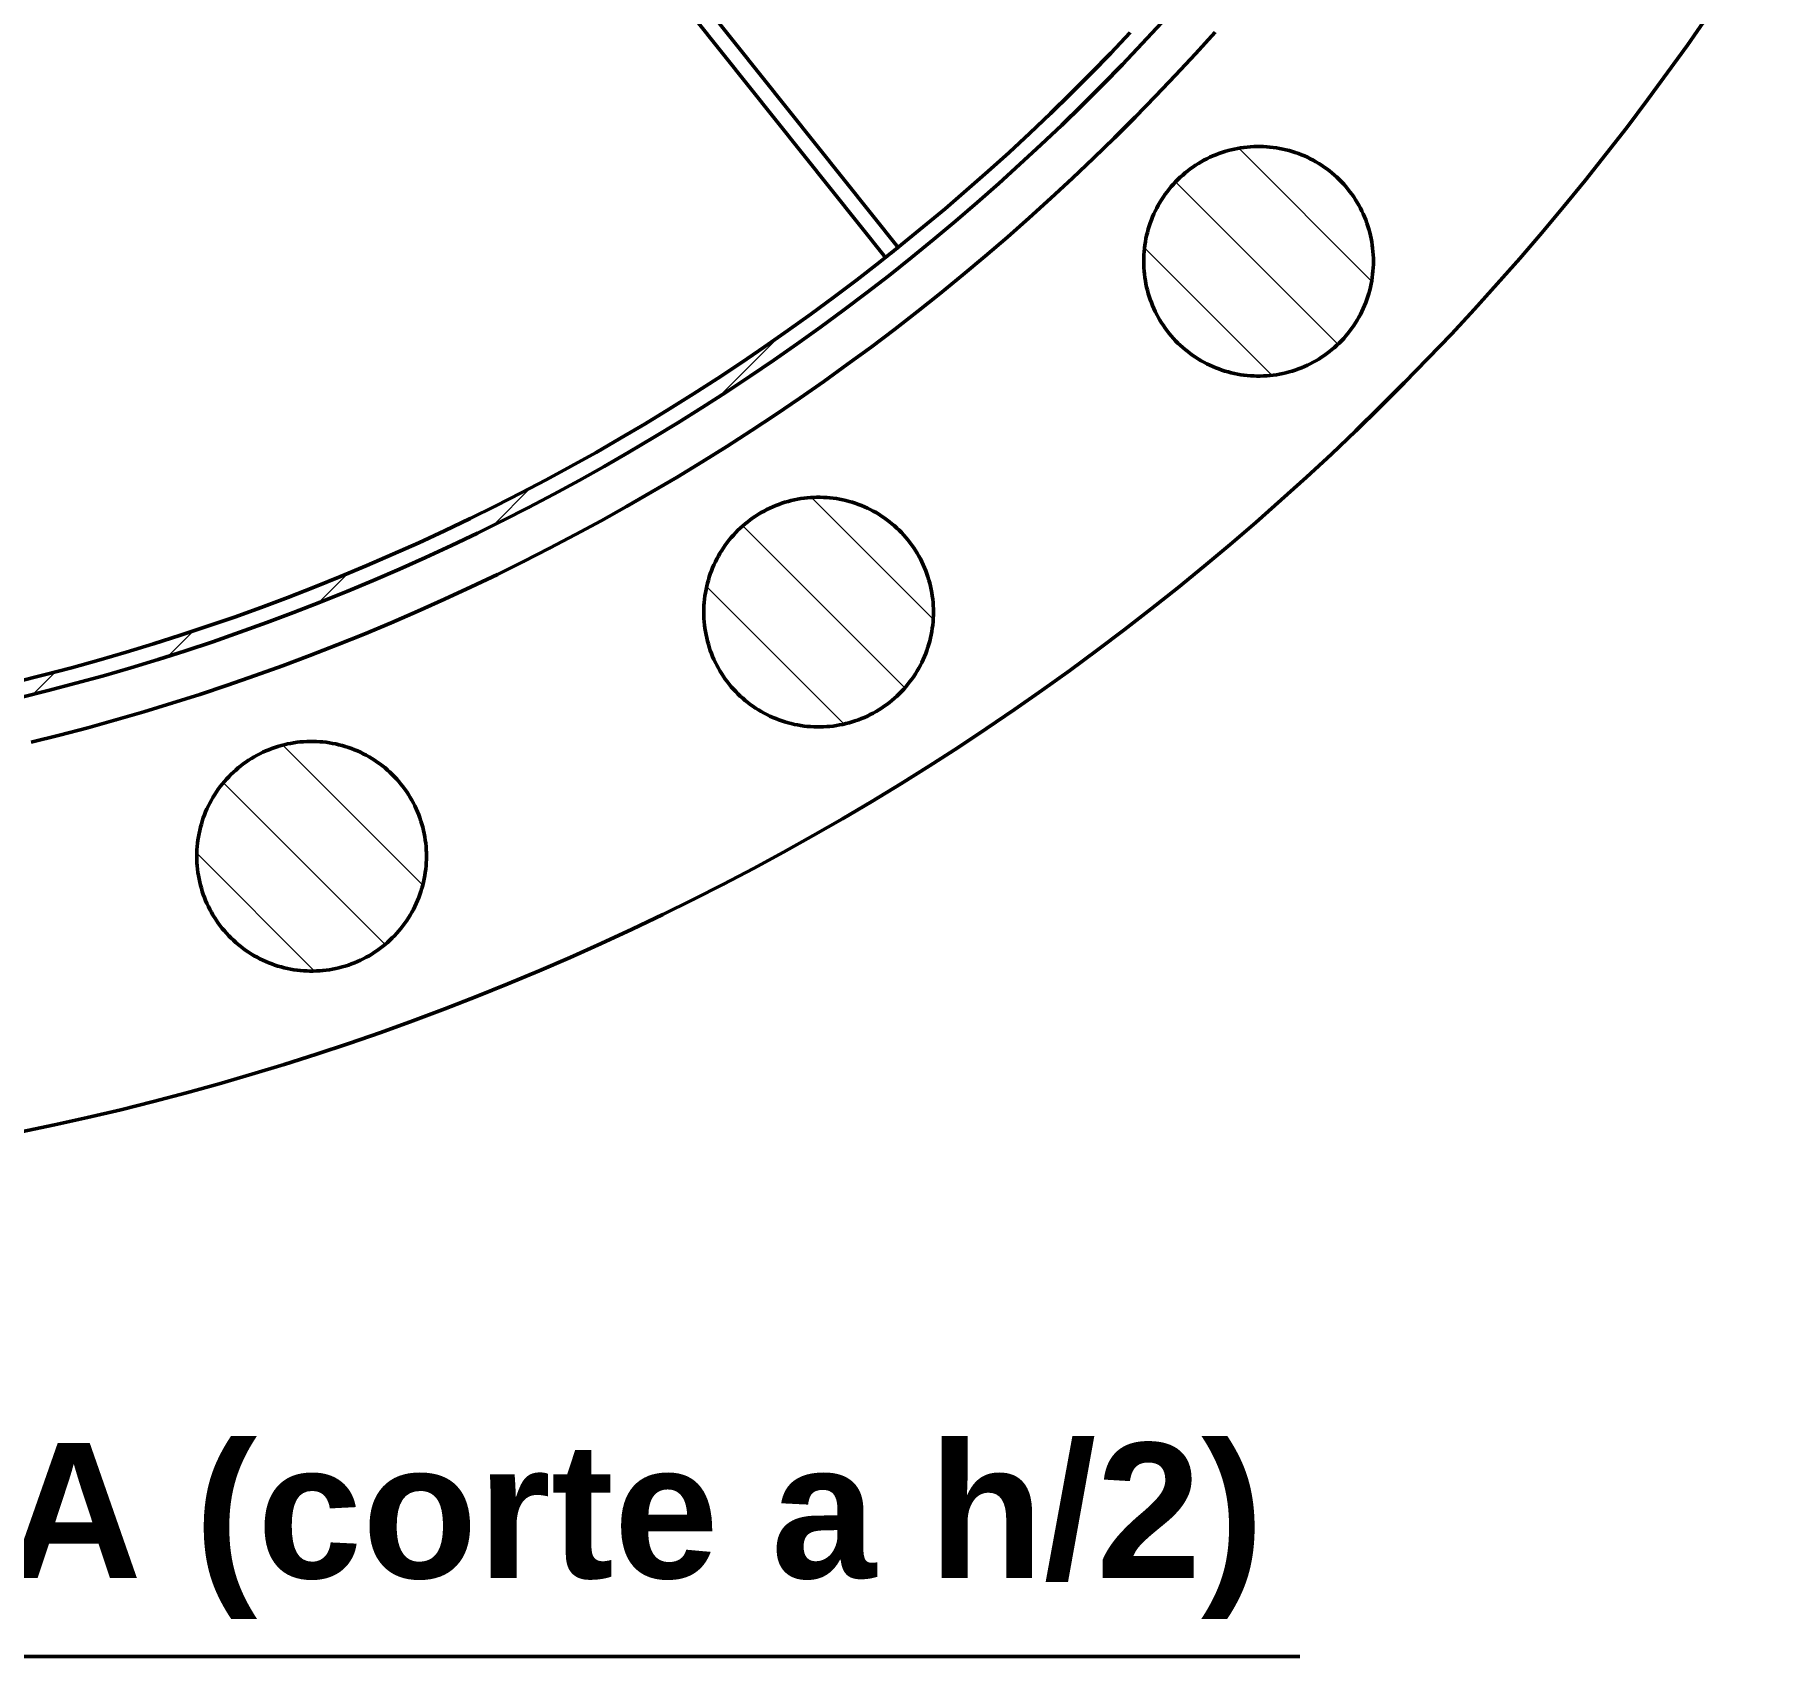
# Model space of a CAD drawing. Header units: millimetres. Extents: x 0 to 841, y 0 to 594.
# Drawn here: x 211.9 to 275.7, y 305.5 to 365.6 of the extents above; entities that cross this region are included whole.
import ezdxf
from ezdxf.enums import TextEntityAlignment as Align

# ---------------------------------------------------------------- set-up
doc = ezdxf.new("R2010")
doc.units = ezdxf.units.MM
for name, color, linetype, lineweight in [('ACH', 7, 'CONTINUOUS', 13), ('TXT', 7, 'CONTINUOUS', 25), ('VIS', 7, 'CONTINUOUS', 50)]:
    doc.layers.add(name, color=color, linetype=linetype, lineweight=lineweight)
doc.styles.add('STDB', font='LiberationSans-Bold.ttf')

msp = doc.modelspace()

# ---------------------------------------------------------------- hatches: boundary and pattern name
at = {"layer": 'ACH'}
h = msp.add_hatch(dxfattribs=at)
h.set_pattern_fill('ANSI31', scale=0.8)
h.paths.add_polyline_path([(275.741, 422.949), (275.73, 421.625), (275.699, 420.301), (275.647, 418.978), (275.574, 417.656), (275.481, 416.335), (275.367, 415.016), (275.232, 413.699), (275.076, 412.384), (274.9, 411.071), (274.703, 409.762), (274.485, 408.456), (274.247, 407.153), (273.989, 405.854), (273.71, 404.56), (273.411, 403.27), (273.092, 401.985), (272.753, 400.705), (272.393, 399.43), (272.014, 398.162), (271.615, 396.899), (271.196, 395.643), (270.757, 394.394), (270.299, 393.151), (269.821, 391.916), (269.324, 390.689), (268.807, 389.47), (268.272, 388.259), (267.718, 387.056), (267.144, 385.862), (266.553, 384.678), (265.942, 383.503), (265.313, 382.337), (264.666, 381.182), (264.001, 380.037), (263.318, 378.903), (262.618, 377.779), (261.899, 376.667), (261.164, 375.566), (260.411, 374.476), (259.641, 373.399), (258.854, 372.334), (258.051, 371.281), (257.231, 370.241), (256.395, 369.214), (255.543, 368.201), (254.675, 367.201), (253.792, 366.214), (252.893, 365.242), (251.979, 364.284), (251.05, 363.34), (250.106, 362.411), (249.148, 361.497), (248.176, 360.598), (247.189, 359.715), (246.189, 358.847), (245.176, 357.995), (244.149, 357.159), (243.109, 356.339), (242.056, 355.536), (240.991, 354.749), (239.914, 353.979), (238.824, 353.226), (237.723, 352.491), (236.611, 351.772), (235.487, 351.072), (234.353, 350.389), (233.208, 349.724), (232.053, 349.077), (230.887, 348.448), (229.712, 347.837), (228.528, 347.246), (227.334, 346.672), (226.131, 346.118), (224.92, 345.583), (223.701, 345.066), (222.474, 344.569), (221.239, 344.091), (219.996, 343.633), (218.747, 343.194), (217.491, 342.775), (216.228, 342.376), (214.96, 341.996), (213.685, 341.637), (212.405, 341.298), (211.12, 340.978), (209.83, 340.679), (208.536, 340.401), (207.237, 340.142), (205.934, 339.905), (204.628, 339.687), (203.319, 339.49), (202.006, 339.314), (200.691, 339.158), (199.374, 339.023), (198.055, 338.909), (196.734, 338.816), (195.412, 338.743), (194.089, 338.691), (192.765, 338.66), (191.441, 338.649), (190.117, 338.66), (188.793, 338.691), (187.47, 338.743), (186.147, 338.816), (184.827, 338.909), (183.507, 339.023), (182.19, 339.158), (180.875, 339.314), (179.563, 339.49), (178.253, 339.687), (176.947, 339.905), (175.644, 340.142), (174.346, 340.401), (173.051, 340.679), (171.761, 340.978), (170.476, 341.298), (169.196, 341.637), (167.922, 341.996), (166.653, 342.376), (165.391, 342.775), (164.134, 343.194), (162.885, 343.633), (161.643, 344.091), (160.408, 344.569), (159.18, 345.066), (157.961, 345.583), (156.75, 346.118), (155.547, 346.672), (154.354, 347.246), (153.169, 347.837), (151.994, 348.448), (150.829, 349.077), (149.674, 349.724), (148.528, 350.389), (147.394, 351.072), (146.27, 351.772), (145.158, 352.491), (144.057, 353.226), (142.968, 353.979), (141.89, 354.749), (140.825, 355.536), (139.773, 356.339), (138.733, 357.159), (137.706, 357.995), (136.692, 358.847), (135.692, 359.715), (134.706, 360.598), (133.733, 361.497), (132.775, 362.411), (131.832, 363.34), (130.903, 364.284), (129.989, 365.242), (129.09, 366.214), (128.206, 367.201), (127.338, 368.201), (126.486, 369.214), (125.65, 370.241), (124.831, 371.281), (124.027, 372.334), (123.241, 373.399), (122.471, 374.476), (121.718, 375.566), (120.982, 376.667), (120.264, 377.779), (119.563, 378.903), (118.88, 380.037), (118.215, 381.182), (117.568, 382.337), (116.939, 383.503), (116.329, 384.678), (115.737, 385.862), (115.164, 387.056), (114.609, 388.259), (114.074, 389.47), (113.558, 390.689), (113.061, 391.916), (112.583, 393.151), (112.124, 394.394), (111.686, 395.643), (111.267, 396.899), (110.867, 398.162), (110.488, 399.43), (110.128, 400.705), (109.789, 401.985), (109.47, 403.27), (109.171, 404.56), (108.892, 405.854), (108.634, 407.153), (108.396, 408.456), (108.179, 409.762), (107.982, 411.071), (107.805, 412.384), (107.65, 413.699), (107.515, 415.016), (107.401, 416.335), (107.307, 417.656), (107.234, 418.978), (107.182, 420.301), (107.151, 421.625), (107.141, 422.949), (107.151, 424.273), (107.182, 425.597), (107.234, 426.92), (107.307, 428.242), (107.401, 429.563), (107.515, 430.883), (107.65, 432.2), (107.805, 433.515), (107.982, 434.827), (108.179, 436.137), (108.396, 437.443), (108.634, 438.745), (108.892, 440.044), (109.171, 441.339), (109.47, 442.629), (109.789, 443.914), (110.128, 445.194), (110.488, 446.468), (110.867, 447.737), (111.267, 448.999), (111.686, 450.255), (112.124, 451.505), (112.583, 452.747), (113.061, 453.982), (113.558, 455.209), (114.074, 456.429), (114.609, 457.64), (115.164, 458.842), (115.737, 460.036), (116.329, 461.221), (116.939, 462.396), (117.568, 463.561), (118.215, 464.716), (118.88, 465.861), (119.563, 466.996), (120.264, 468.119), (120.982, 469.232), (121.718, 470.333), (122.471, 471.422), (123.241, 472.5), (124.027, 473.565), (124.831, 474.617), (125.65, 475.657), (126.486, 476.684), (127.338, 477.698), (128.206, 478.698), (129.09, 479.684), (129.989, 480.657), (130.903, 481.615), (131.832, 482.558), (132.775, 483.487), (133.733, 484.401), (134.706, 485.3), (135.692, 486.184), (136.692, 487.051), (137.706, 487.904), (138.733, 488.74), (139.773, 489.559), (140.825, 490.363), (141.89, 491.149), (142.968, 491.919), (144.057, 492.672), (145.158, 493.408), (146.27, 494.126), (147.394, 494.827), (148.528, 495.51), (149.674, 496.175), (150.829, 496.822), (151.994, 497.451), (153.169, 498.061), (154.354, 498.653), (155.547, 499.226), (156.75, 499.781), (157.961, 500.316), (159.18, 500.832), (160.408, 501.329), (161.643, 501.807), (162.885, 502.265), (164.134, 502.704), (165.391, 503.123), (166.653, 503.523), (167.922, 503.902), (169.196, 504.261), (170.476, 504.601), (171.761, 504.92), (173.051, 505.219), (174.346, 505.498), (175.644, 505.756), (176.947, 505.994), (178.253, 506.211), (179.563, 506.408), (180.875, 506.585), (182.19, 506.74), (183.507, 506.875), (184.827, 506.989), (186.147, 507.083), (187.47, 507.156), (188.793, 507.208), (190.117, 507.239), (191.441, 507.249), (192.765, 507.239), (194.089, 507.208), (195.412, 507.156), (196.734, 507.083), (198.055, 506.989), (199.374, 506.875), (200.691, 506.74), (202.006, 506.585), (203.319, 506.408), (204.628, 506.211), (205.934, 505.994), (207.237, 505.756), (208.536, 505.498), (209.83, 505.219), (211.12, 504.92), (212.405, 504.601), (213.685, 504.261), (214.96, 503.902), (216.228, 503.523), (217.491, 503.123), (218.747, 502.704), (219.996, 502.265), (221.239, 501.807), (222.474, 501.329), (223.701, 500.832), (224.92, 500.316), (226.131, 499.781), (227.334, 499.226), (228.528, 498.653), (229.712, 498.061), (230.887, 497.451), (232.053, 496.822), (233.208, 496.175), (234.353, 495.51), (235.487, 494.827), (236.611, 494.126), (237.723, 493.408), (238.824, 492.672), (239.914, 491.919), (240.991, 491.149), (242.056, 490.363), (243.109, 489.559), (244.149, 488.74), (245.176, 487.904), (246.189, 487.051), (247.189, 486.184), (248.176, 485.3), (249.148, 484.401), (250.106, 483.487), (251.05, 482.558), (251.979, 481.615), (252.893, 480.657), (253.792, 479.684), (254.675, 478.698), (255.543, 477.698), (256.395, 476.684), (257.231, 475.657), (258.051, 474.617), (258.854, 473.565), (259.641, 472.5), (260.411, 471.422), (261.164, 470.333), (261.899, 469.232), (262.618, 468.119), (263.318, 466.996), (264.001, 465.861), (264.666, 464.716), (265.313, 463.561), (265.942, 462.396), (266.553, 461.221), (267.144, 460.036), (267.718, 458.842), (268.272, 457.64), (268.807, 456.429), (269.324, 455.209), (269.821, 453.982), (270.299, 452.747), (270.757, 451.505), (271.196, 450.255), (271.615, 448.999), (272.014, 447.737), (272.393, 446.468), (272.753, 445.194), (273.092, 443.914), (273.411, 442.629), (273.71, 441.339), (273.989, 440.044), (274.247, 438.745), (274.485, 437.443), (274.703, 436.137), (274.9, 434.827), (275.076, 433.515), (275.232, 432.2), (275.367, 430.883), (275.481, 429.563), (275.574, 428.242), (275.647, 426.92), (275.699, 425.597), (275.73, 424.273)])
h.paths.add_polyline_path([(275.141, 422.949), (275.13, 424.264), (275.099, 425.578), (275.048, 426.892), (274.976, 428.205), (274.883, 429.516), (274.769, 430.826), (274.635, 432.134), (274.481, 433.44), (274.306, 434.743), (274.11, 436.043), (273.894, 437.34), (273.658, 438.633), (273.402, 439.923), (273.125, 441.208), (272.828, 442.489), (272.511, 443.765), (272.174, 445.035), (271.817, 446.301), (271.441, 447.56), (271.044, 448.814), (270.628, 450.061), (270.192, 451.302), (269.737, 452.535), (269.263, 453.761), (268.769, 454.98), (268.257, 456.191), (267.725, 457.393), (267.175, 458.587), (266.606, 459.772), (266.018, 460.948), (265.412, 462.115), (264.788, 463.272), (264.145, 464.419), (263.485, 465.556), (262.807, 466.682), (262.111, 467.798), (261.398, 468.902), (260.667, 469.996), (259.92, 471.077), (259.155, 472.147), (258.374, 473.204), (257.577, 474.25), (256.763, 475.282), (255.933, 476.302), (255.087, 477.308), (254.225, 478.301), (253.348, 479.28), (252.455, 480.246), (251.548, 481.197), (250.626, 482.134), (249.689, 483.056), (248.737, 483.964), (247.772, 484.856), (246.792, 485.734), (245.799, 486.595), (244.793, 487.441), (243.773, 488.271), (242.741, 489.085), (241.696, 489.883), (240.638, 490.664), (239.569, 491.428), (238.487, 492.176), (237.394, 492.906), (236.289, 493.619), (235.174, 494.315), (234.047, 494.993), (232.911, 495.654), (231.763, 496.296), (230.606, 496.92), (229.44, 497.526), (228.264, 498.114), (227.078, 498.683), (225.884, 499.234), (224.682, 499.765), (223.471, 500.278), (222.253, 500.772), (221.027, 501.246), (219.793, 501.701), (218.553, 502.137), (217.305, 502.553), (216.052, 502.949), (214.792, 503.326), (213.527, 503.683), (212.256, 504.02), (210.98, 504.337), (209.699, 504.633), (208.414, 504.91), (207.124, 505.167), (205.831, 505.403), (204.534, 505.619), (203.234, 505.814), (201.931, 505.989), (200.625, 506.144), (199.318, 506.278), (198.008, 506.391), (196.696, 506.484), (195.383, 506.556), (194.07, 506.608), (192.755, 506.639), (191.441, 506.649), (190.126, 506.639), (188.812, 506.608), (187.498, 506.556), (186.185, 506.484), (184.874, 506.391), (183.564, 506.278), (182.256, 506.144), (180.95, 505.989), (179.647, 505.814), (178.347, 505.619), (177.05, 505.403), (175.757, 505.167), (174.467, 504.91), (173.182, 504.633), (171.901, 504.337), (170.625, 504.02), (169.355, 503.683), (168.089, 503.326), (166.83, 502.949), (165.576, 502.553), (164.329, 502.137), (163.088, 501.701), (161.855, 501.246), (160.629, 500.772), (159.41, 500.278), (158.199, 499.765), (156.997, 499.234), (155.803, 498.683), (154.618, 498.114), (153.442, 497.526), (152.275, 496.92), (151.118, 496.296), (149.971, 495.654), (148.834, 494.993), (147.708, 494.315), (146.592, 493.619), (145.487, 492.906), (144.394, 492.176), (143.313, 491.428), (142.243, 490.664), (141.186, 489.883), (140.14, 489.085), (139.108, 488.271), (138.088, 487.441), (137.082, 486.595), (136.089, 485.734), (135.11, 484.856), (134.144, 483.964), (133.193, 483.056), (132.256, 482.134), (131.334, 481.197), (130.426, 480.246), (129.534, 479.28), (128.656, 478.301), (127.795, 477.308), (126.949, 476.302), (126.119, 475.282), (125.305, 474.25), (124.507, 473.204), (123.726, 472.147), (122.962, 471.077), (122.214, 469.996), (121.484, 468.902), (120.77, 467.798), (120.075, 466.682), (119.397, 465.556), (118.736, 464.419), (118.094, 463.272), (117.469, 462.115), (116.863, 460.948), (116.276, 459.772), (115.707, 458.587), (115.156, 457.393), (114.625, 456.191), (114.112, 454.98), (113.618, 453.761), (113.144, 452.535), (112.689, 451.302), (112.253, 450.061), (111.837, 448.814), (111.441, 447.56), (111.064, 446.301), (110.707, 445.035), (110.37, 443.765), (110.053, 442.489), (109.756, 441.208), (109.48, 439.923), (109.223, 438.633), (108.987, 437.34), (108.771, 436.043), (108.576, 434.743), (108.401, 433.44), (108.246, 432.134), (108.112, 430.826), (107.999, 429.516), (107.906, 428.205), (107.834, 426.892), (107.782, 425.578), (107.751, 424.264), (107.741, 422.949), (107.751, 421.635), (107.782, 420.32), (107.834, 419.006), (107.906, 417.694), (107.999, 416.382), (108.112, 415.072), (108.246, 413.764), (108.401, 412.459), (108.576, 411.156), (108.771, 409.856), (108.987, 408.559), (109.223, 407.265), (109.48, 405.976), (109.756, 404.691), (110.053, 403.41), (110.37, 402.134), (110.707, 400.863), (111.064, 399.598), (111.441, 398.338), (111.837, 397.085), (112.253, 395.837), (112.689, 394.597), (113.144, 393.363), (113.618, 392.137), (114.112, 390.919), (114.625, 389.708), (115.156, 388.505), (115.707, 387.312), (116.276, 386.126), (116.863, 384.95), (117.469, 383.784), (118.094, 382.626), (118.736, 381.479), (119.397, 380.342), (120.075, 379.216), (120.77, 378.101), (121.484, 376.996), (122.214, 375.903), (122.962, 374.821), (123.726, 373.752), (124.507, 372.694), (125.305, 371.649), (126.119, 370.616), (126.949, 369.597), (127.795, 368.59), (128.656, 367.597), (129.534, 366.618), (130.426, 365.653), (131.334, 364.701), (132.256, 363.764), (133.193, 362.842), (134.144, 361.935), (135.11, 361.042), (136.089, 360.165), (137.082, 359.303), (138.088, 358.457), (139.108, 357.627), (140.14, 356.813), (141.186, 356.016), (142.243, 355.235), (143.313, 354.47), (144.394, 353.723), (145.487, 352.992), (146.592, 352.279), (147.708, 351.583), (148.834, 350.905), (149.971, 350.245), (151.118, 349.602), (152.275, 348.978), (153.442, 348.372), (154.618, 347.784), (155.803, 347.215), (156.997, 346.665), (158.199, 346.133), (159.41, 345.621), (160.629, 345.127), (161.855, 344.653), (163.088, 344.198), (164.329, 343.762), (165.576, 343.346), (166.83, 342.949), (168.089, 342.573), (169.355, 342.216), (170.625, 341.879), (171.901, 341.562), (173.182, 341.265), (174.467, 340.988), (175.757, 340.732), (177.05, 340.496), (178.347, 340.28), (179.647, 340.084), (180.95, 339.909), (182.256, 339.755), (183.564, 339.621), (184.874, 339.507), (186.185, 339.414), (187.498, 339.342), (188.812, 339.291), (190.126, 339.26), (191.441, 339.249), (192.755, 339.26), (194.07, 339.291), (195.383, 339.342), (196.696, 339.414), (198.008, 339.507), (199.318, 339.621), (200.625, 339.755), (201.931, 339.909), (203.234, 340.084), (204.534, 340.28), (205.831, 340.496), (207.124, 340.732), (208.414, 340.988), (209.699, 341.265), (210.98, 341.562), (212.256, 341.879), (213.527, 342.216), (214.792, 342.573), (216.052, 342.949), (217.305, 343.346), (218.553, 343.762), (219.793, 344.198), (221.027, 344.653), (222.253, 345.127), (223.471, 345.621), (224.682, 346.133), (225.884, 346.665), (227.078, 347.215), (228.264, 347.784), (229.44, 348.372), (230.606, 348.978), (231.763, 349.602), (232.911, 350.245), (234.047, 350.905), (235.174, 351.583), (236.289, 352.279), (237.394, 352.992), (238.487, 353.723), (239.569, 354.47), (240.638, 355.235), (241.696, 356.016), (242.741, 356.813), (243.773, 357.627), (244.793, 358.457), (245.799, 359.303), (246.792, 360.165), (247.772, 361.042), (248.737, 361.935), (249.689, 362.842), (250.626, 363.764), (251.548, 364.701), (252.455, 365.653), (253.348, 366.618), (254.225, 367.597), (255.087, 368.59), (255.933, 369.597), (256.763, 370.616), (257.577, 371.649), (258.374, 372.694), (259.155, 373.752), (259.92, 374.821), (260.667, 375.903), (261.398, 376.996), (262.111, 378.101), (262.807, 379.216), (263.485, 380.342), (264.145, 381.479), (264.788, 382.626), (265.412, 383.784), (266.018, 384.95), (266.606, 386.126), (267.175, 387.312), (267.725, 388.505), (268.257, 389.708), (268.769, 390.919), (269.263, 392.137), (269.737, 393.363), (270.192, 394.597), (270.628, 395.837), (271.044, 397.085), (271.441, 398.338), (271.817, 399.598), (272.174, 400.863), (272.511, 402.134), (272.828, 403.41), (273.125, 404.691), (273.402, 405.976), (273.658, 407.265), (273.894, 408.559), (274.11, 409.856), (274.306, 411.156), (274.481, 412.459), (274.635, 413.764), (274.769, 415.072), (274.883, 416.382), (274.976, 417.694), (275.048, 419.006), (275.099, 420.32), (275.13, 421.635)], flags=16)
h = msp.add_hatch(dxfattribs=at)
h.set_pattern_fill('ANSI31', scale=0.8, angle=90)
h.paths.add_polyline_path([(243.392, 357.323), (228.179, 376.4), (228.648, 376.774), (243.861, 357.697), (243.803, 357.65), (243.744, 357.604), (243.685, 357.557), (243.627, 357.51), (243.568, 357.463), (243.509, 357.417), (243.451, 357.37), (243.392, 357.323)])
h = msp.add_hatch(dxfattribs=at)
h.set_pattern_fill('ANSI31', scale=0.8, angle=90)
h.paths.add_polyline_path([(261.452, 357.188), (261.45, 357.068), (261.445, 356.948), (261.436, 356.828), (261.424, 356.708), (261.409, 356.589), (261.39, 356.47), (261.368, 356.352), (261.343, 356.234), (261.314, 356.117), (261.283, 356.001), (261.247, 355.886), (261.209, 355.772), (261.167, 355.66), (261.122, 355.548), (261.074, 355.438), (261.023, 355.329), (260.969, 355.221), (260.912, 355.116), (260.852, 355.011), (260.789, 354.909), (260.723, 354.808), (260.654, 354.71), (260.582, 354.613), (260.508, 354.518), (260.431, 354.426), (260.352, 354.336), (260.27, 354.248), (260.185, 354.162), (260.099, 354.079), (260.009, 353.998), (259.918, 353.92), (259.824, 353.844), (259.729, 353.771), (259.631, 353.701), (259.531, 353.634), (259.43, 353.569), (259.327, 353.508), (259.222, 353.449), (259.115, 353.393), (259.007, 353.341), (258.897, 353.291), (258.786, 353.245), (258.674, 353.202), (258.561, 353.161), (258.446, 353.125), (258.331, 353.091), (258.214, 353.061), (258.097, 353.034), (257.979, 353.01), (257.861, 352.99), (257.741, 352.973), (257.622, 352.959), (257.502, 352.949), (257.382, 352.942), (257.262, 352.939), (257.141, 352.939), (257.021, 352.942), (256.901, 352.949), (256.781, 352.959), (256.662, 352.973), (256.543, 352.99), (256.424, 353.01), (256.306, 353.034), (256.189, 353.061), (256.073, 353.091), (255.957, 353.125), (255.843, 353.161), (255.729, 353.202), (255.617, 353.245), (255.506, 353.291), (255.396, 353.341), (255.288, 353.393), (255.182, 353.449), (255.077, 353.508), (254.973, 353.569), (254.872, 353.634), (254.772, 353.701), (254.674, 353.771), (254.579, 353.844), (254.485, 353.92), (254.394, 353.998), (254.305, 354.079), (254.218, 354.162), (254.133, 354.248), (254.051, 354.336), (253.972, 354.426), (253.895, 354.518), (253.821, 354.613), (253.749, 354.71), (253.68, 354.808), (253.615, 354.909), (253.551, 355.011), (253.491, 355.116), (253.434, 355.221), (253.38, 355.329), (253.329, 355.438), (253.281, 355.548), (253.236, 355.66), (253.194, 355.772), (253.156, 355.886), (253.121, 356.001), (253.089, 356.117), (253.06, 356.234), (253.035, 356.352), (253.013, 356.47), (252.994, 356.589), (252.979, 356.708), (252.967, 356.828), (252.958, 356.948), (252.953, 357.068), (252.952, 357.188), (252.953, 357.309), (252.958, 357.429), (252.967, 357.549), (252.979, 357.668), (252.994, 357.788), (253.013, 357.907), (253.035, 358.025), (253.06, 358.142), (253.089, 358.259), (253.121, 358.375), (253.156, 358.49), (253.194, 358.604), (253.236, 358.717), (253.281, 358.829), (253.329, 358.939), (253.38, 359.048), (253.434, 359.155), (253.491, 359.261), (253.551, 359.365), (253.615, 359.468), (253.68, 359.568), (253.749, 359.667), (253.821, 359.764), (253.895, 359.858), (253.972, 359.951), (254.051, 360.041), (254.133, 360.129), (254.218, 360.215), (254.305, 360.298), (254.394, 360.379), (254.485, 360.457), (254.579, 360.532), (254.674, 360.605), (254.772, 360.675), (254.872, 360.743), (254.973, 360.807), (255.077, 360.869), (255.182, 360.928), (255.288, 360.983), (255.396, 361.036), (255.506, 361.085), (255.617, 361.132), (255.729, 361.175), (255.843, 361.215), (255.957, 361.252), (256.073, 361.286), (256.189, 361.316), (256.306, 361.343), (256.424, 361.367), (256.543, 361.387), (256.662, 361.404), (256.781, 361.417), (256.901, 361.428), (257.021, 361.434), (257.141, 361.438), (257.262, 361.438), (257.382, 361.434), (257.502, 361.428), (257.622, 361.417), (257.741, 361.404), (257.861, 361.387), (257.979, 361.367), (258.097, 361.343), (258.214, 361.316), (258.331, 361.286), (258.446, 361.252), (258.561, 361.215), (258.674, 361.175), (258.786, 361.132), (258.897, 361.085), (259.007, 361.036), (259.115, 360.983), (259.222, 360.928), (259.327, 360.869), (259.43, 360.807), (259.531, 360.743), (259.631, 360.675), (259.729, 360.605), (259.824, 360.532), (259.918, 360.457), (260.009, 360.379), (260.099, 360.298), (260.185, 360.215), (260.27, 360.129), (260.352, 360.041), (260.431, 359.951), (260.508, 359.858), (260.582, 359.764), (260.654, 359.667), (260.723, 359.568), (260.789, 359.468), (260.852, 359.365), (260.912, 359.261), (260.969, 359.155), (261.023, 359.048), (261.074, 358.939), (261.122, 358.829), (261.167, 358.717), (261.209, 358.604), (261.247, 358.49), (261.283, 358.375), (261.314, 358.259), (261.343, 358.142), (261.368, 358.025), (261.39, 357.907), (261.409, 357.788), (261.424, 357.668), (261.436, 357.549), (261.445, 357.429), (261.45, 357.309)])
h = msp.add_hatch(dxfattribs=at)
h.set_pattern_fill('ANSI31', scale=0.8, angle=90)
h.paths.add_polyline_path([(245.17, 344.204), (245.168, 344.084), (245.163, 343.963), (245.154, 343.843), (245.142, 343.724), (245.127, 343.604), (245.109, 343.486), (245.087, 343.367), (245.061, 343.25), (245.033, 343.133), (245.001, 343.017), (244.965, 342.902), (244.927, 342.788), (244.885, 342.675), (244.84, 342.564), (244.792, 342.453), (244.741, 342.344), (244.687, 342.237), (244.63, 342.131), (244.57, 342.027), (244.507, 341.925), (244.441, 341.824), (244.372, 341.725), (244.301, 341.629), (244.226, 341.534), (244.149, 341.441), (244.07, 341.351), (243.988, 341.263), (243.904, 341.178), (243.817, 341.094), (243.728, 341.014), (243.636, 340.935), (243.543, 340.86), (243.447, 340.787), (243.349, 340.717), (243.249, 340.649), (243.148, 340.585), (243.045, 340.523), (242.94, 340.465), (242.833, 340.409), (242.725, 340.356), (242.615, 340.307), (242.504, 340.26), (242.392, 340.217), (242.279, 340.177), (242.164, 340.14), (242.049, 340.107), (241.932, 340.076), (241.815, 340.049), (241.697, 340.026), (241.579, 340.005), (241.459, 339.988), (241.34, 339.975), (241.22, 339.965), (241.1, 339.958), (240.98, 339.954), (240.86, 339.954), (240.739, 339.958), (240.619, 339.965), (240.499, 339.975), (240.38, 339.988), (240.261, 340.005), (240.142, 340.026), (240.024, 340.049), (239.907, 340.076), (239.791, 340.107), (239.675, 340.14), (239.561, 340.177), (239.447, 340.217), (239.335, 340.26), (239.224, 340.307), (239.114, 340.356), (239.006, 340.409), (238.9, 340.465), (238.795, 340.523), (238.691, 340.585), (238.59, 340.649), (238.49, 340.717), (238.392, 340.787), (238.297, 340.86), (238.203, 340.935), (238.112, 341.014), (238.023, 341.094), (237.936, 341.178), (237.851, 341.263), (237.769, 341.351), (237.69, 341.441), (237.613, 341.534), (237.539, 341.629), (237.467, 341.725), (237.398, 341.824), (237.333, 341.925), (237.269, 342.027), (237.209, 342.131), (237.152, 342.237), (237.098, 342.344), (237.047, 342.453), (236.999, 342.564), (236.954, 342.675), (236.912, 342.788), (236.874, 342.902), (236.839, 343.017), (236.807, 343.133), (236.778, 343.25), (236.753, 343.367), (236.731, 343.486), (236.712, 343.604), (236.697, 343.724), (236.685, 343.843), (236.676, 343.963), (236.671, 344.084), (236.67, 344.204), (236.671, 344.324), (236.676, 344.444), (236.685, 344.564), (236.697, 344.684), (236.712, 344.803), (236.731, 344.922), (236.753, 345.04), (236.778, 345.158), (236.807, 345.275), (236.839, 345.391), (236.874, 345.506), (236.912, 345.62), (236.954, 345.733), (236.999, 345.844), (237.047, 345.954), (237.098, 346.063), (237.152, 346.171), (237.209, 346.277), (237.269, 346.381), (237.333, 346.483), (237.398, 346.584), (237.467, 346.682), (237.539, 346.779), (237.613, 346.874), (237.69, 346.966), (237.769, 347.057), (237.851, 347.145), (237.936, 347.23), (238.023, 347.314), (238.112, 347.394), (238.203, 347.472), (238.297, 347.548), (238.392, 347.621), (238.49, 347.691), (238.59, 347.758), (238.691, 347.823), (238.795, 347.885), (238.9, 347.943), (239.006, 347.999), (239.114, 348.051), (239.224, 348.101), (239.335, 348.147), (239.447, 348.191), (239.561, 348.231), (239.675, 348.268), (239.791, 348.301), (239.907, 348.332), (240.024, 348.359), (240.142, 348.382), (240.261, 348.403), (240.38, 348.419), (240.499, 348.433), (240.619, 348.443), (240.739, 348.45), (240.86, 348.453), (240.98, 348.453), (241.1, 348.45), (241.22, 348.443), (241.34, 348.433), (241.459, 348.419), (241.579, 348.403), (241.697, 348.382), (241.815, 348.359), (241.932, 348.332), (242.049, 348.301), (242.164, 348.268), (242.279, 348.231), (242.392, 348.191), (242.504, 348.147), (242.615, 348.101), (242.725, 348.051), (242.833, 347.999), (242.94, 347.943), (243.045, 347.885), (243.148, 347.823), (243.249, 347.758), (243.349, 347.691), (243.447, 347.621), (243.543, 347.548), (243.636, 347.472), (243.728, 347.394), (243.817, 347.314), (243.904, 347.23), (243.988, 347.145), (244.07, 347.057), (244.149, 346.966), (244.226, 346.874), (244.301, 346.779), (244.372, 346.682), (244.441, 346.584), (244.507, 346.483), (244.57, 346.381), (244.63, 346.277), (244.687, 346.171), (244.741, 346.063), (244.792, 345.954), (244.84, 345.844), (244.885, 345.733), (244.927, 345.62), (244.965, 345.506), (245.001, 345.391), (245.033, 345.275), (245.061, 345.158), (245.087, 345.04), (245.109, 344.922), (245.127, 344.803), (245.142, 344.684), (245.154, 344.564), (245.163, 344.444), (245.168, 344.324)])
h = msp.add_hatch(dxfattribs=at)
h.set_pattern_fill('ANSI31', scale=0.8, angle=90)
h.paths.add_polyline_path([(226.407, 335.168), (226.405, 335.048), (226.4, 334.928), (226.391, 334.808), (226.379, 334.688), (226.364, 334.569), (226.346, 334.45), (226.323, 334.332), (226.298, 334.214), (226.269, 334.097), (226.238, 333.981), (226.202, 333.866), (226.164, 333.752), (226.122, 333.639), (226.077, 333.528), (226.029, 333.418), (225.978, 333.309), (225.924, 333.201), (225.867, 333.095), (225.807, 332.991), (225.744, 332.889), (225.678, 332.788), (225.609, 332.69), (225.538, 332.593), (225.463, 332.498), (225.386, 332.406), (225.307, 332.315), (225.225, 332.227), (225.14, 332.142), (225.054, 332.058), (224.965, 331.978), (224.873, 331.9), (224.78, 331.824), (224.684, 331.751), (224.586, 331.681), (224.486, 331.614), (224.385, 331.549), (224.282, 331.487), (224.177, 331.429), (224.07, 331.373), (223.962, 331.321), (223.852, 331.271), (223.741, 331.225), (223.629, 331.181), (223.516, 331.141), (223.401, 331.104), (223.286, 331.071), (223.169, 331.04), (223.052, 331.013), (222.934, 330.99), (222.816, 330.969), (222.696, 330.953), (222.577, 330.939), (222.457, 330.929), (222.337, 330.922), (222.217, 330.919), (222.096, 330.919), (221.976, 330.922), (221.856, 330.929), (221.736, 330.939), (221.617, 330.953), (221.498, 330.969), (221.379, 330.99), (221.261, 331.013), (221.144, 331.04), (221.028, 331.071), (220.912, 331.104), (220.798, 331.141), (220.684, 331.181), (220.572, 331.225), (220.461, 331.271), (220.351, 331.321), (220.243, 331.373), (220.137, 331.429), (220.032, 331.487), (219.928, 331.549), (219.827, 331.614), (219.727, 331.681), (219.629, 331.751), (219.534, 331.824), (219.44, 331.9), (219.349, 331.978), (219.26, 332.058), (219.173, 332.142), (219.088, 332.227), (219.006, 332.315), (218.927, 332.406), (218.85, 332.498), (218.776, 332.593), (218.704, 332.69), (218.635, 332.788), (218.57, 332.889), (218.506, 332.991), (218.446, 333.095), (218.389, 333.201), (218.335, 333.309), (218.284, 333.418), (218.236, 333.528), (218.191, 333.639), (218.149, 333.752), (218.111, 333.866), (218.076, 333.981), (218.044, 334.097), (218.015, 334.214), (217.99, 334.332), (217.968, 334.45), (217.949, 334.569), (217.934, 334.688), (217.922, 334.808), (217.913, 334.928), (217.908, 335.048), (217.907, 335.168), (217.908, 335.288), (217.913, 335.409), (217.922, 335.529), (217.934, 335.648), (217.949, 335.768), (217.968, 335.886), (217.99, 336.005), (218.015, 336.122), (218.044, 336.239), (218.076, 336.355), (218.111, 336.47), (218.149, 336.584), (218.191, 336.697), (218.236, 336.808), (218.284, 336.919), (218.335, 337.028), (218.389, 337.135), (218.446, 337.241), (218.506, 337.345), (218.57, 337.447), (218.635, 337.548), (218.704, 337.647), (218.776, 337.743), (218.85, 337.838), (218.927, 337.931), (219.006, 338.021), (219.088, 338.109), (219.173, 338.194), (219.26, 338.278), (219.349, 338.358), (219.44, 338.437), (219.534, 338.512), (219.629, 338.585), (219.727, 338.655), (219.827, 338.723), (219.928, 338.787), (220.032, 338.849), (220.137, 338.907), (220.243, 338.963), (220.351, 339.016), (220.461, 339.065), (220.572, 339.112), (220.684, 339.155), (220.798, 339.195), (220.912, 339.232), (221.028, 339.265), (221.144, 339.296), (221.261, 339.323), (221.379, 339.346), (221.498, 339.367), (221.617, 339.384), (221.736, 339.397), (221.856, 339.407), (221.976, 339.414), (222.096, 339.418), (222.217, 339.418), (222.337, 339.414), (222.457, 339.407), (222.577, 339.397), (222.696, 339.384), (222.816, 339.367), (222.934, 339.346), (223.052, 339.323), (223.169, 339.296), (223.286, 339.265), (223.401, 339.232), (223.516, 339.195), (223.629, 339.155), (223.741, 339.112), (223.852, 339.065), (223.962, 339.016), (224.07, 338.963), (224.177, 338.907), (224.282, 338.849), (224.385, 338.787), (224.486, 338.723), (224.586, 338.655), (224.684, 338.585), (224.78, 338.512), (224.873, 338.437), (224.965, 338.358), (225.054, 338.278), (225.14, 338.194), (225.225, 338.109), (225.307, 338.021), (225.386, 337.931), (225.463, 337.838), (225.538, 337.743), (225.609, 337.647), (225.678, 337.548), (225.744, 337.447), (225.807, 337.345), (225.867, 337.241), (225.924, 337.135), (225.978, 337.028), (226.029, 336.919), (226.077, 336.808), (226.122, 336.697), (226.164, 336.584), (226.202, 336.47), (226.238, 336.355), (226.269, 336.239), (226.298, 336.122), (226.323, 336.005), (226.346, 335.886), (226.364, 335.768), (226.379, 335.648), (226.391, 335.529), (226.4, 335.409), (226.405, 335.288)])

# ---------------------------------------------------------------- linework, layer by layer
at = {"layer": 'VIS'}
msp.add_line((124.15, 305.549), (258.732, 305.549), dxfattribs=at)
for points in [[(228.648, 376.774), (243.861, 357.697)], [(228.179, 376.4), (243.392, 357.323)], [(253.613, 366.019), (252.893, 365.242), (252.163, 364.474), (251.423, 363.716), (250.674, 362.967), (249.916, 362.227), (249.148, 361.497), (248.371, 360.777), (247.585, 360.066), (246.791, 359.366), (245.987, 358.675), (245.176, 357.995), (244.355, 357.325), (243.526, 356.665), (242.689, 356.016), (241.844, 355.377), (240.991, 354.749), (240.13, 354.132), (239.261, 353.525), (238.385, 352.93), (237.502, 352.346), (236.611, 351.772), (235.713, 351.21), (234.808, 350.66), (233.896, 350.121), (232.978, 349.593), (232.053, 349.077), (231.121, 348.572), (230.183, 348.079), (229.239, 347.598), (228.29, 347.129), (227.334, 346.672), (226.373, 346.227), (225.406, 345.794), (224.433, 345.374), (223.456, 344.965), (222.474, 344.569), (221.486, 344.185), (220.494, 343.814), (219.497, 343.455), (218.496, 343.109), (217.491, 342.775), (216.481, 342.454), (215.468, 342.146), (214.451, 341.85), (213.43, 341.568), (212.405, 341.298), (211.378, 341.041)], [(211.412, 324.964), (212.641, 325.222), (213.868, 325.497), (215.091, 325.786), (216.31, 326.091), (217.525, 326.411), (218.736, 326.746), (219.943, 327.097), (221.145, 327.463), (222.342, 327.844), (223.535, 328.239), (224.723, 328.65), (225.905, 329.076), (227.082, 329.516), (228.253, 329.972), (229.419, 330.442), (230.578, 330.926), (231.731, 331.425), (232.878, 331.939), (234.019, 332.467), (235.152, 333.009), (236.279, 333.565), (237.399, 334.136), (238.511, 334.72), (239.616, 335.319), (240.713, 335.931), (241.803, 336.557), (242.885, 337.197), (243.958, 337.85), (245.023, 338.516), (246.08, 339.196), (247.128, 339.89), (248.168, 340.596), (249.198, 341.315), (250.219, 342.048), (251.231, 342.793), (252.234, 343.55), (253.227, 344.32), (254.21, 345.103), (255.183, 345.898), (256.146, 346.705), (257.099, 347.524), (258.042, 348.355), (258.974, 349.198), (259.895, 350.052), (260.806, 350.918), (261.706, 351.796), (262.594, 352.684), (263.472, 353.584), (264.338, 354.495), (265.192, 355.416), (266.035, 356.348), (266.866, 357.291), (267.685, 358.244), (268.492, 359.207), (269.287, 360.18), (270.07, 361.163), (270.84, 362.156), (271.597, 363.159), (272.342, 364.171), (273.075, 365.192), (273.794, 366.222)], [(252.455, 365.653), (251.731, 364.89), (250.996, 364.137), (250.252, 363.394), (249.499, 362.659), (248.737, 361.935), (247.966, 361.219), (247.186, 360.514), (246.397, 359.818), (245.599, 359.133), (244.793, 358.457), (243.978, 357.792), (243.156, 357.137), (242.324, 356.492), (241.485, 355.858), (240.638, 355.235), (239.784, 354.622), (238.921, 354.02), (238.051, 353.428), (237.174, 352.848), (236.289, 352.279), (235.398, 351.721), (234.499, 351.174), (233.594, 350.639), (232.682, 350.115), (231.763, 349.602), (230.839, 349.101), (229.908, 348.612), (228.97, 348.135), (228.027, 347.669), (227.078, 347.215), (226.124, 346.773), (225.164, 346.344), (224.199, 345.926), (223.228, 345.52), (222.253, 345.127), (221.272, 344.746), (220.287, 344.377), (219.298, 344.021), (218.304, 343.677), (217.305, 343.346), (216.303, 343.027), (215.297, 342.721), (214.287, 342.428), (213.273, 342.147), (212.256, 341.879), (211.236, 341.624)], [(211.78, 339.389), (212.828, 339.651), (213.873, 339.926), (214.915, 340.215), (215.952, 340.516), (216.986, 340.831), (218.016, 341.158), (219.042, 341.499), (220.063, 341.852), (221.08, 342.218), (222.092, 342.597), (223.099, 342.988), (224.102, 343.393), (225.099, 343.809), (226.091, 344.239), (227.077, 344.68), (228.058, 345.134), (229.033, 345.6), (230.002, 346.079), (230.965, 346.57), (231.921, 347.072), (232.871, 347.587), (233.815, 348.113), (234.752, 348.652), (235.682, 349.202), (236.606, 349.764), (237.522, 350.337), (238.431, 350.922), (239.332, 351.518), (240.226, 352.125), (241.112, 352.744), (241.99, 353.374), (242.861, 354.014), (243.723, 354.666), (244.577, 355.328), (245.422, 356.001), (246.259, 356.685), (247.087, 357.379), (247.907, 358.084), (248.718, 358.798), (249.519, 359.523), (250.312, 360.258), (251.095, 361.003), (251.869, 361.757), (252.633, 362.521), (253.387, 363.295), (254.132, 364.078), (254.867, 364.871), (255.592, 365.672)], [(261.452, 357.188), (261.45, 357.068), (261.445, 356.948), (261.436, 356.828), (261.424, 356.708), (261.409, 356.589), (261.39, 356.47), (261.368, 356.352), (261.343, 356.234), (261.314, 356.117), (261.283, 356.001), (261.247, 355.886), (261.209, 355.772), (261.167, 355.66), (261.122, 355.548), (261.074, 355.438), (261.023, 355.329), (260.969, 355.221), (260.912, 355.116), (260.852, 355.011), (260.789, 354.909), (260.723, 354.808), (260.654, 354.71), (260.582, 354.613), (260.508, 354.518), (260.431, 354.426), (260.352, 354.336), (260.27, 354.248), (260.185, 354.162), (260.099, 354.079), (260.009, 353.998), (259.918, 353.92), (259.824, 353.844), (259.729, 353.771), (259.631, 353.701), (259.531, 353.634), (259.43, 353.569), (259.327, 353.508), (259.222, 353.449), (259.115, 353.393), (259.007, 353.341), (258.897, 353.291), (258.786, 353.245), (258.674, 353.202), (258.561, 353.161), (258.446, 353.125), (258.331, 353.091), (258.214, 353.061), (258.097, 353.034), (257.979, 353.01), (257.861, 352.99), (257.741, 352.973), (257.622, 352.959), (257.502, 352.949), (257.382, 352.942), (257.262, 352.939), (257.141, 352.939), (257.021, 352.942), (256.901, 352.949), (256.781, 352.959), (256.662, 352.973), (256.543, 352.99), (256.424, 353.01), (256.306, 353.034), (256.189, 353.061), (256.073, 353.091), (255.957, 353.125), (255.843, 353.161), (255.729, 353.202), (255.617, 353.245), (255.506, 353.291), (255.396, 353.341), (255.288, 353.393), (255.182, 353.449), (255.077, 353.508), (254.973, 353.569), (254.872, 353.634), (254.772, 353.701), (254.674, 353.771), (254.579, 353.844), (254.485, 353.92), (254.394, 353.998), (254.305, 354.079), (254.218, 354.162), (254.133, 354.248), (254.051, 354.336), (253.972, 354.426), (253.895, 354.518), (253.821, 354.613), (253.749, 354.71), (253.68, 354.808), (253.615, 354.909), (253.551, 355.011), (253.491, 355.116), (253.434, 355.221), (253.38, 355.329), (253.329, 355.438), (253.281, 355.548), (253.236, 355.66), (253.194, 355.772), (253.156, 355.886), (253.121, 356.001), (253.089, 356.117), (253.06, 356.234), (253.035, 356.352), (253.013, 356.47), (252.994, 356.589), (252.979, 356.708), (252.967, 356.828), (252.958, 356.948), (252.953, 357.068), (252.952, 357.188), (252.953, 357.309), (252.958, 357.429), (252.967, 357.549), (252.979, 357.668), (252.994, 357.788), (253.013, 357.907), (253.035, 358.025), (253.06, 358.142), (253.089, 358.259), (253.121, 358.375), (253.156, 358.49), (253.194, 358.604), (253.236, 358.717), (253.281, 358.829), (253.329, 358.939), (253.38, 359.048), (253.434, 359.155), (253.491, 359.261), (253.551, 359.365), (253.615, 359.468), (253.68, 359.568), (253.749, 359.667), (253.821, 359.764), (253.895, 359.858), (253.972, 359.951), (254.051, 360.041), (254.133, 360.129), (254.218, 360.215), (254.305, 360.298), (254.394, 360.379), (254.485, 360.457), (254.579, 360.532), (254.674, 360.605), (254.772, 360.675), (254.872, 360.743), (254.973, 360.807), (255.077, 360.869), (255.182, 360.928), (255.288, 360.983), (255.396, 361.036), (255.506, 361.085), (255.617, 361.132), (255.729, 361.175), (255.843, 361.215), (255.957, 361.252), (256.073, 361.286), (256.189, 361.316), (256.306, 361.343), (256.424, 361.367), (256.543, 361.387), (256.662, 361.404), (256.781, 361.417), (256.901, 361.428), (257.021, 361.434), (257.141, 361.438), (257.262, 361.438), (257.382, 361.434), (257.502, 361.428), (257.622, 361.417), (257.741, 361.404), (257.861, 361.387), (257.979, 361.367), (258.097, 361.343), (258.214, 361.316), (258.331, 361.286), (258.446, 361.252), (258.561, 361.215), (258.674, 361.175), (258.786, 361.132), (258.897, 361.085), (259.007, 361.036), (259.115, 360.983), (259.222, 360.928), (259.327, 360.869), (259.43, 360.807), (259.531, 360.743), (259.631, 360.675), (259.729, 360.605), (259.824, 360.532), (259.918, 360.457), (260.009, 360.379), (260.099, 360.298), (260.185, 360.215), (260.27, 360.129), (260.352, 360.041), (260.431, 359.951), (260.508, 359.858), (260.582, 359.764), (260.654, 359.667), (260.723, 359.568), (260.789, 359.468), (260.852, 359.365), (260.912, 359.261), (260.969, 359.155), (261.023, 359.048), (261.074, 358.939), (261.122, 358.829), (261.167, 358.717), (261.209, 358.604), (261.247, 358.49), (261.283, 358.375), (261.314, 358.259), (261.343, 358.142), (261.368, 358.025), (261.39, 357.907), (261.409, 357.788), (261.424, 357.668), (261.436, 357.549), (261.445, 357.429), (261.45, 357.309), (261.452, 357.188)], [(243.861, 357.697), (243.783, 357.635), (243.705, 357.572), (243.627, 357.51), (243.549, 357.448), (243.47, 357.385), (243.392, 357.323)], [(245.17, 344.204), (245.168, 344.084), (245.163, 343.963), (245.154, 343.843), (245.142, 343.724), (245.127, 343.604), (245.109, 343.486), (245.087, 343.367), (245.061, 343.25), (245.033, 343.133), (245.001, 343.017), (244.965, 342.902), (244.927, 342.788), (244.885, 342.675), (244.84, 342.564), (244.792, 342.453), (244.741, 342.344), (244.687, 342.237), (244.63, 342.131), (244.57, 342.027), (244.507, 341.925), (244.441, 341.824), (244.372, 341.725), (244.301, 341.629), (244.226, 341.534), (244.149, 341.441), (244.07, 341.351), (243.988, 341.263), (243.904, 341.178), (243.817, 341.094), (243.728, 341.014), (243.636, 340.935), (243.543, 340.86), (243.447, 340.787), (243.349, 340.717), (243.249, 340.649), (243.148, 340.585), (243.045, 340.523), (242.94, 340.465), (242.833, 340.409), (242.725, 340.356), (242.615, 340.307), (242.504, 340.26), (242.392, 340.217), (242.279, 340.177), (242.164, 340.14), (242.049, 340.107), (241.932, 340.076), (241.815, 340.049), (241.697, 340.026), (241.579, 340.005), (241.459, 339.988), (241.34, 339.975), (241.22, 339.965), (241.1, 339.958), (240.98, 339.954), (240.86, 339.954), (240.739, 339.958), (240.619, 339.965), (240.499, 339.975), (240.38, 339.988), (240.261, 340.005), (240.142, 340.026), (240.024, 340.049), (239.907, 340.076), (239.791, 340.107), (239.675, 340.14), (239.561, 340.177), (239.447, 340.217), (239.335, 340.26), (239.224, 340.307), (239.114, 340.356), (239.006, 340.409), (238.9, 340.465), (238.795, 340.523), (238.691, 340.585), (238.59, 340.649), (238.49, 340.717), (238.392, 340.787), (238.297, 340.86), (238.203, 340.935), (238.112, 341.014), (238.023, 341.094), (237.936, 341.178), (237.851, 341.263), (237.769, 341.351), (237.69, 341.441), (237.613, 341.534), (237.539, 341.629), (237.467, 341.725), (237.398, 341.824), (237.333, 341.925), (237.269, 342.027), (237.209, 342.131), (237.152, 342.237), (237.098, 342.344), (237.047, 342.453), (236.999, 342.564), (236.954, 342.675), (236.912, 342.788), (236.874, 342.902), (236.839, 343.017), (236.807, 343.133), (236.778, 343.25), (236.753, 343.367), (236.731, 343.486), (236.712, 343.604), (236.697, 343.724), (236.685, 343.843), (236.676, 343.963), (236.671, 344.084), (236.67, 344.204), (236.671, 344.324), (236.676, 344.444), (236.685, 344.564), (236.697, 344.684), (236.712, 344.803), (236.731, 344.922), (236.753, 345.04), (236.778, 345.158), (236.807, 345.275), (236.839, 345.391), (236.874, 345.506), (236.912, 345.62), (236.954, 345.733), (236.999, 345.844), (237.047, 345.954), (237.098, 346.063), (237.152, 346.171), (237.209, 346.277), (237.269, 346.381), (237.333, 346.483), (237.398, 346.584), (237.467, 346.682), (237.539, 346.779), (237.613, 346.874), (237.69, 346.966), (237.769, 347.057), (237.851, 347.145), (237.936, 347.23), (238.023, 347.314), (238.112, 347.394), (238.203, 347.472), (238.297, 347.548), (238.392, 347.621), (238.49, 347.691), (238.59, 347.758), (238.691, 347.823), (238.795, 347.885), (238.9, 347.943), (239.006, 347.999), (239.114, 348.051), (239.224, 348.101), (239.335, 348.147), (239.447, 348.191), (239.561, 348.231), (239.675, 348.268), (239.791, 348.301), (239.907, 348.332), (240.024, 348.359), (240.142, 348.382), (240.261, 348.403), (240.38, 348.419), (240.499, 348.433), (240.619, 348.443), (240.739, 348.45), (240.86, 348.453), (240.98, 348.453), (241.1, 348.45), (241.22, 348.443), (241.34, 348.433), (241.459, 348.419), (241.579, 348.403), (241.697, 348.382), (241.815, 348.359), (241.932, 348.332), (242.049, 348.301), (242.164, 348.268), (242.279, 348.231), (242.392, 348.191), (242.504, 348.147), (242.615, 348.101), (242.725, 348.051), (242.833, 347.999), (242.94, 347.943), (243.045, 347.885), (243.148, 347.823), (243.249, 347.758), (243.349, 347.691), (243.447, 347.621), (243.543, 347.548), (243.636, 347.472), (243.728, 347.394), (243.817, 347.314), (243.904, 347.23), (243.988, 347.145), (244.07, 347.057), (244.149, 346.966), (244.226, 346.874), (244.301, 346.779), (244.372, 346.682), (244.441, 346.584), (244.507, 346.483), (244.57, 346.381), (244.63, 346.277), (244.687, 346.171), (244.741, 346.063), (244.792, 345.954), (244.84, 345.844), (244.885, 345.733), (244.927, 345.62), (244.965, 345.506), (245.001, 345.391), (245.033, 345.275), (245.061, 345.158), (245.087, 345.04), (245.109, 344.922), (245.127, 344.803), (245.142, 344.684), (245.154, 344.564), (245.163, 344.444), (245.168, 344.324), (245.17, 344.204)], [(226.407, 335.168), (226.405, 335.048), (226.4, 334.928), (226.391, 334.808), (226.379, 334.688), (226.364, 334.569), (226.346, 334.45), (226.323, 334.332), (226.298, 334.214), (226.269, 334.097), (226.238, 333.981), (226.202, 333.866), (226.164, 333.752), (226.122, 333.639), (226.077, 333.528), (226.029, 333.418), (225.978, 333.309), (225.924, 333.201), (225.867, 333.095), (225.807, 332.991), (225.744, 332.889), (225.678, 332.788), (225.609, 332.69), (225.538, 332.593), (225.463, 332.498), (225.386, 332.406), (225.307, 332.315), (225.225, 332.227), (225.14, 332.142), (225.054, 332.058), (224.965, 331.978), (224.873, 331.9), (224.78, 331.824), (224.684, 331.751), (224.586, 331.681), (224.486, 331.614), (224.385, 331.549), (224.282, 331.487), (224.177, 331.429), (224.07, 331.373), (223.962, 331.321), (223.852, 331.271), (223.741, 331.225), (223.629, 331.181), (223.516, 331.141), (223.401, 331.104), (223.286, 331.071), (223.169, 331.04), (223.052, 331.013), (222.934, 330.99), (222.816, 330.969), (222.696, 330.953), (222.577, 330.939), (222.457, 330.929), (222.337, 330.922), (222.217, 330.919), (222.096, 330.919), (221.976, 330.922), (221.856, 330.929), (221.736, 330.939), (221.617, 330.953), (221.498, 330.969), (221.379, 330.99), (221.261, 331.013), (221.144, 331.04), (221.028, 331.071), (220.912, 331.104), (220.798, 331.141), (220.684, 331.181), (220.572, 331.225), (220.461, 331.271), (220.351, 331.321), (220.243, 331.373), (220.137, 331.429), (220.032, 331.487), (219.928, 331.549), (219.827, 331.614), (219.727, 331.681), (219.629, 331.751), (219.534, 331.824), (219.44, 331.9), (219.349, 331.978), (219.26, 332.058), (219.173, 332.142), (219.088, 332.227), (219.006, 332.315), (218.927, 332.406), (218.85, 332.498), (218.776, 332.593), (218.704, 332.69), (218.635, 332.788), (218.57, 332.889), (218.506, 332.991), (218.446, 333.095), (218.389, 333.201), (218.335, 333.309), (218.284, 333.418), (218.236, 333.528), (218.191, 333.639), (218.149, 333.752), (218.111, 333.866), (218.076, 333.981), (218.044, 334.097), (218.015, 334.214), (217.99, 334.332), (217.968, 334.45), (217.949, 334.569), (217.934, 334.688), (217.922, 334.808), (217.913, 334.928), (217.908, 335.048), (217.907, 335.168), (217.908, 335.288), (217.913, 335.409), (217.922, 335.529), (217.934, 335.648), (217.949, 335.768), (217.968, 335.886), (217.99, 336.005), (218.015, 336.122), (218.044, 336.239), (218.076, 336.355), (218.111, 336.47), (218.149, 336.584), (218.191, 336.697), (218.236, 336.808), (218.284, 336.919), (218.335, 337.028), (218.389, 337.135), (218.446, 337.241), (218.506, 337.345), (218.57, 337.447), (218.635, 337.548), (218.704, 337.647), (218.776, 337.743), (218.85, 337.838), (218.927, 337.931), (219.006, 338.021), (219.088, 338.109), (219.173, 338.194), (219.26, 338.278), (219.349, 338.358), (219.44, 338.437), (219.534, 338.512), (219.629, 338.585), (219.727, 338.655), (219.827, 338.723), (219.928, 338.787), (220.032, 338.849), (220.137, 338.907), (220.243, 338.963), (220.351, 339.016), (220.461, 339.065), (220.572, 339.112), (220.684, 339.155), (220.798, 339.195), (220.912, 339.232), (221.028, 339.265), (221.144, 339.296), (221.261, 339.323), (221.379, 339.346), (221.498, 339.367), (221.617, 339.384), (221.736, 339.397), (221.856, 339.407), (221.976, 339.414), (222.096, 339.418), (222.217, 339.418), (222.337, 339.414), (222.457, 339.407), (222.577, 339.397), (222.696, 339.384), (222.816, 339.367), (222.934, 339.346), (223.052, 339.323), (223.169, 339.296), (223.286, 339.265), (223.401, 339.232), (223.516, 339.195), (223.629, 339.155), (223.741, 339.112), (223.852, 339.065), (223.962, 339.016), (224.07, 338.963), (224.177, 338.907), (224.282, 338.849), (224.385, 338.787), (224.486, 338.723), (224.586, 338.655), (224.684, 338.585), (224.78, 338.512), (224.873, 338.437), (224.965, 338.358), (225.054, 338.278), (225.14, 338.194), (225.225, 338.109), (225.307, 338.021), (225.386, 337.931), (225.463, 337.838), (225.538, 337.743), (225.609, 337.647), (225.678, 337.548), (225.744, 337.447), (225.807, 337.345), (225.867, 337.241), (225.924, 337.135), (225.978, 337.028), (226.029, 336.919), (226.077, 336.808), (226.122, 336.697), (226.164, 336.584), (226.202, 336.47), (226.238, 336.355), (226.269, 336.239), (226.298, 336.122), (226.323, 336.005), (226.346, 335.886), (226.364, 335.768), (226.379, 335.648), (226.391, 335.529), (226.4, 335.409), (226.405, 335.288), (226.407, 335.168)]]:
    msp.add_lwpolyline(points, dxfattribs=at)

# ---------------------------------------------------------------- texts
at = {"layer": 'TXT', "style": 'STDB'}
msp.add_text('PLANTA A MEDIA ALTURA (corte a h/2)', height=5, dxfattribs=at).set_placement((191.441, 306.949), align=Align.BOTTOM_CENTER)

doc.saveas('drawing.dxf')
